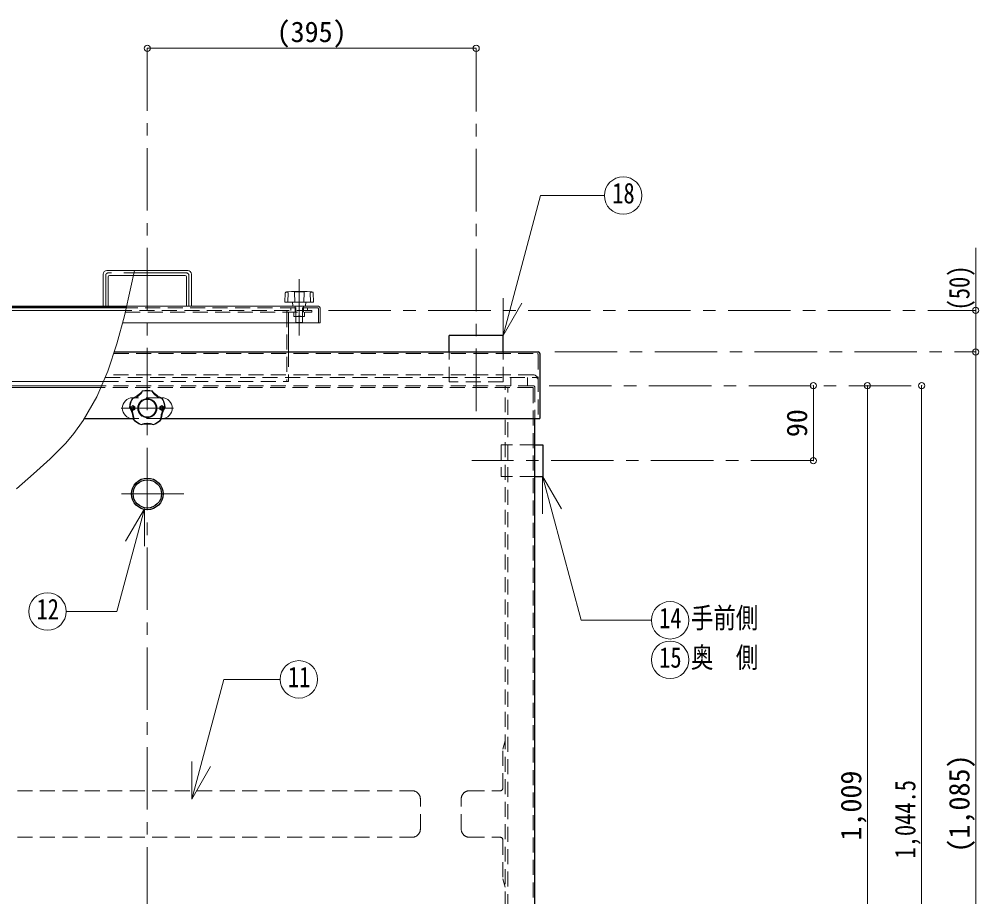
# Model space of a CAD drawing. Units: millimetres at full size, sheet at 1:15; details may follow other scales. Extents: x -3044 to 3031, y -2085 to 2130.
# Drawn here: x -160 to 992, y -1055 to -1 of the extents above; entities that cross this region are included whole.
import ezdxf
from ezdxf.enums import TextEntityAlignment as Align

# ---------------------------------------------------------------- set-up
doc = ezdxf.new("R2010")
doc.units = ezdxf.units.MM
doc.header["$LTSCALE"] = 15
doc.header["$PDMODE"] = 32
doc.header["$PDSIZE"] = 7.5
doc.linetypes.add('CHAIN1', pattern=[8, 5, -1, 1, -1])
doc.linetypes.add('DASHED1', pattern=[1.8, 1.2, -0.6])
doc.layers.add('0-0', color=7, linetype='Continuous', lineweight=18)
doc.styles.add('ＭＳ ゴシック', font='')
doc.styles.get('ＭＳ ゴシック').set_extended_font_data('MS Gothic')

msp = doc.modelspace()

# ---------------------------------------------------------------- linework, layer by layer
at = {"layer": '0-0', "color": 4, "linetype": 'CHAIN1', "lineweight": 9}
for p, q in [((-6.5, -35.46), (-6.5, -1559.96)), ((388.5, -471.46), (388.5, -35.46)), ((-56.5, -308.46), (-56.5, -345.46)), ((40.5, -305.46), (-53.5, -305.46)), ((43.5, -308.46), (43.5, -345.46)), ((176, -380.46), (176, -312.86)), ((211, -350.46), (988.5, -350.46)), ((483, -400.46), (988.5, -400.46)), ((476, -440.96), (923.5, -440.96)), ((-38, -467.96), (25, -467.96)), ((793.5, -530.96), (383.5, -530.96)), ((37.5, -570.96), (-50.5, -570.96))]:
    msp.add_line(p, q, dxfattribs=at)
at = {"layer": '0-0', "color": 4, "lineweight": 9}
for p, q in [((-6.5, -35.46), (388.5, -35.46)), ((988.5, -275.46), (988.5, -400.46)), ((-59.5, -306.96), (-59.5, -345.46)), ((-21.71, -302.46), (-55, -302.46)), ((-53.5, -309.96), (-53.5, -345.46)), ((-52, -308.46), (-23.01, -308.46)), ((-32.48, -350.46), (-176, -350.46)), ((163, -400.46), (163, -365.46)), ((988.5, -400.46), (988.5, -1485.46)), ((-174, -435.96), (-59.22, -435.96)), ((-436.5, -440.96), (-61.37, -440.96)), ((-436.5, -442.96), (-62.23, -442.96)), ((793.5, -440.96), (793.5, -530.96)), ((858.5, -440.96), (858.5, -1449.96)), ((923.5, -1485.46), (923.5, -440.96))]:
    msp.add_line(p, q, dxfattribs=at)
at = {"layer": '0-0'}
for p, q in [((420.85, -380.69), (465.93, -212.45)), ((542.6, -212.45), (465.93, -212.45)), ((-23.01, -308.46), (39, -308.46)), ((42, -302.46), (-21.71, -302.46)), ((40.5, -309.96), (40.5, -345.46)), ((46.5, -306.96), (46.5, -345.46)), ((158.83, -340.24), (159.17, -329.73)), ((166.59, -327.87), (160.69, -328.18)), ((162.45, -340.66), (162.84, -329.02)), ((167.01, -327.86), (184.99, -327.86)), ((170.52, -340.66), (170.13, -329.02)), ((181.49, -340.66), (181.87, -329.02)), ((185.41, -327.87), (191.32, -328.18)), ((189.55, -340.66), (189.16, -329.02)), ((193.17, -340.24), (192.83, -329.73)), ((-31.33, -345.46), (199, -345.46)), ((192.77, -340.66), (159.23, -340.66)), ((168.37, -345.09), (168, -340.66)), ((183.63, -345.09), (184, -340.66)), ((420.85, -380.69), (420.85, -335.69)), ((420.85, -380.69), (443.35, -341.72)), ((201, -347.46), (201, -365.46)), ((201, -365.46), (-36.24, -365.46)), ((-24, -455.46), (-22.93, -455.46)), ((9.94, -455.46), (11, -455.46)), ((468.37, -549.82), (490.87, -588.8)), ((468.37, -549.82), (468.37, -594.82)), ((468.37, -549.82), (514.75, -722.91)), ((-10.05, -588.97), (-43.11, -712.34)), ((-10.05, -588.97), (-32.55, -627.95)), ((-10.05, -588.97), (-10.05, -633.97)), ((-103.92, -712.34), (-43.11, -712.34)), ((598.95, -722.91), (514.75, -722.91)), ((46.87, -937.67), (85.4, -793.87)), ((153.09, -793.87), (85.4, -793.87)), ((46.87, -937.67), (46.87, -892.67)), ((46.87, -937.67), (69.37, -898.7))]:
    msp.add_line(p, q, dxfattribs=at)
at = {"layer": '0-0', "color": 5, "lineweight": 25}
for p, q in [((-212, -345.46), (-31.33, -345.46)), ((-31.79, -347.46), (-211, -347.46)), ((421, -380.46), (356, -380.46)), ((356, -400.46), (356, -380.46)), ((421, -400.46), (421, -380.46)), ((-46.21, -400.46), (463, -400.46)), ((465, -402.46), (465, -480.46)), ((-82.07, -480.46), (-23.39, -480.46)), ((10.39, -480.46), (465, -480.46)), ((459, -1480.46), (459, -480.46)), ((459, -511.96), (468.5, -511.96)), ((468.5, -511.96), (468.5, -549.96)), ((459, -549.96), (468.5, -549.96))]:
    msp.add_line(p, q, dxfattribs=at)
at = {"layer": '0-0', "color": 4, "linetype": 'DASHED1', "lineweight": 9}
for p, q in [((171, -352.46), (171, -345.46)), ((172, -364.96), (172, -345.46)), ((180, -364.96), (180, -345.46)), ((181, -352.46), (181, -345.46)), ((-32.94, -352.46), (191, -352.46)), ((191, -350.46), (-32.48, -350.46)), ((198, -347.46), (-31.79, -347.46)), ((161, -352.46), (161, -435.96)), ((163, -353.46), (163, -365.46)), ((166, -347.46), (166, -350.46)), ((169.5, -352.76), (169.5, -357.46)), ((176, -352.76), (176, -357.46)), ((182.5, -352.76), (182.5, -357.46)), ((186, -347.46), (186, -350.46)), ((191, -350.46), (191, -352.46)), ((199, -348.46), (199, -365.46)), ((169.75, -357.96), (169.5, -357.46)), ((172, -364.96), (172.5, -365.46)), ((172, -364.96), (180, -364.96)), ((179.5, -365.46), (180, -364.96)), ((163, -400.46), (163, -435.96)), ((-59.22, -435.96), (163, -435.96)), ((430, -440.96), (430, -430.96)), ((9.94, -455.46), (-22.93, -455.46)), ((-26.5, -466.21), (-24, -464.96)), ((-26.5, -466.21), (-26.5, -469.71)), ((-24, -470.96), (-26.5, -469.71)), ((-24, -464.96), (-21.5, -466.21)), ((-21.5, -469.71), (-24, -470.96)), ((-21.5, -466.21), (-21.5, -469.71)), ((11, -464.96), (8.5, -466.21)), ((8.5, -466.21), (8.5, -469.71)), ((8.5, -469.71), (11, -470.96)), ((13.5, -466.21), (11, -464.96)), ((11, -470.96), (13.5, -469.71)), ((13.5, -466.21), (13.5, -469.71)), ((423.5, -867.71), (420.5, -877.71)), ((420.5, -924.71), (420.5, -877.71)), ((380.5, -927.71), (417.5, -927.71)), ((370.5, -973.71), (370.5, -937.71)), ((380.5, -983.71), (417.5, -983.71)), ((420.5, -986.71), (420.5, -1033.71)), ((423.5, -1043.71), (420.5, -1033.71))]:
    msp.add_line(p, q, dxfattribs=at)
at = {"layer": '0-0', "linetype": 'DASHED1'}
for p, q in [((-46.88, -402.46), (462, -402.46)), ((356, -436.46), (356, -400.46)), ((421, -436.46), (421, -400.46)), ((463, -403.46), (463, -480.46)), ((-57.07, -430.96), (460, -430.96)), ((457, -427.96), (-55.78, -427.96)), ((421, -436.46), (356, -436.46)), ((450, -440.96), (450, -430.96)), ((456, -442.96), (-62.23, -442.96)), ((457, -440.96), (-61.37, -440.96)), ((423.5, -1444.96), (423.5, -440.96)), ((426.5, -1447.96), (426.5, -442.96)), ((457, -443.96), (457, -1479.46)), ((459, -442.96), (459, -480.46)), ((10.39, -480.46), (-23.39, -480.46)), ((459, -549.96), (418.5, -549.96)), ((-324.5, -927.71), (311.5, -927.71)), ((321.5, -973.71), (321.5, -937.71)), ((-324.5, -983.71), (311.5, -983.71))]:
    msp.add_line(p, q, dxfattribs=at)
at = {"layer": '0-0'}
msp.add_lwpolyline([(-21.71, -302.46), (-26.08, -322.61), (-34.01, -357.08), (-43.02, -390.82), (-53.8, -423.33), (-67.04, -454.16), (-83.43, -482.84), (-94.65, -498.3), (-104.53, -509.92), (-123.2, -528.88), (-143.19, -547.03), (-163.64, -565.02)], dxfattribs=at)
at = {"layer": '0-0', "color": 4, "linetype": 'DASHED1', "lineweight": 9}
msp.add_lwpolyline([(169.75, -357.96), (182.25, -357.96), (182.5, -357.46)], dxfattribs=at)
at = {"layer": '0-0', "linetype": 'DASHED1'}
msp.add_lwpolyline([(459, -511.96), (418.5, -511.96), (418.5, -549.96)], dxfattribs=at)
at = {"layer": '0-0'}
for centre, radius in [((565.1, -212.45), 22.5), ((-6.5, -467.96), 10.5), ((-126.42, -712.34), 22.5), ((621.45, -722.91), 22.5), ((621.45, -770.41), 22.5), ((175.59, -793.87), 22.5)]:
    msp.add_circle(centre, radius, dxfattribs=at)
at = {"layer": '0-0', "color": 4, "lineweight": 9}
msp.add_circle((-6.5, -467.96), 11.5, dxfattribs=at)
at = {"layer": '0-0', "color": 4, "linetype": 'DASHED1', "lineweight": 9}
for centre in [(-24, -467.96), (11, -467.96)]:
    msp.add_circle(centre, 1.5, dxfattribs=at)
at = {"layer": '0-0', "color": 5, "lineweight": 25}
for radius in [19, 17]:
    msp.add_circle((-6.5, -570.96), radius, dxfattribs=at)
at = {"layer": '0-0', "color": 4, "lineweight": 9}
for centre, radius in [((-55, -306.96), 4.5), ((-52, -309.96), 1.5)]:
    msp.add_arc(centre, radius, 90, 180, dxfattribs=at)
at = {"layer": '0-0', "color": 4, "linetype": 'CHAIN1', "lineweight": 9}
for centre, start, end in [((-53.5, -308.46), 90, 180), ((40.5, -308.46), 0, 90)]:
    msp.add_arc(centre, 3, start, end, dxfattribs=at)
at = {"layer": '0-0'}
for centre, radius, start, end in [((39, -309.96), 1.5, 0, 90), ((42, -306.96), 4.5, 0, 90), ((160.77, -329.78), 1.6, 93.01913, 178.15415), ((160.4, -330.31), 1.66, 93.02757, 128.73305), ((160.46, -336.62), 7.97, 72.62002, 91.09064), ((167.01, -335.86), 8, 90, 93.01913), ((170.53, -329.01), 0.4, 97.29873, 181.90915), ((176, -371.73), 43.47, 82.70127, 97.29873), ((181.47, -329.01), 0.4, 358.09085, 82.70127), ((184.99, -335.86), 8, 86.98087, 90), ((191.54, -336.62), 7.97, 88.90936, 107.37998), ((191.23, -329.78), 1.6, 1.84585, 86.98087), ((191.61, -330.31), 1.66, 51.26695, 86.97243), ((159.23, -340.26), 0.4, 178.15415, 270), ((168.77, -345.06), 0.4, 184.76364, 270), ((183.23, -345.06), 0.4, 270, 355.23636), ((192.77, -340.26), 0.4, 270, 1.84585), ((199, -347.46), 2, 0, 90), ((-35.34, -428.26), 29.89, 291.41115, 320.58885), ((-28.25, -438.02), 18.83, 283.0119, 328.9881), ((-6.5, -467.96), 21.5, 74.5, 105.5), ((-6.5, -467.96), 21, 74.5, 105.5), ((15.25, -438.02), 18.83, 211.0119, 256.9881), ((22.34, -428.26), 29.89, 219.41115, 248.58885), ((-24, -467.96), 12.5, 90, 270), ((-6.5, -467.96), 21.5, 146.5, 177.5), ((-6.5, -467.96), 21, 146.5, 177.5), ((11, -467.96), 12.5, 270, 90), ((-6.5, -467.96), 21, 2.5, 33.5), ((-6.5, -467.96), 21.5, 2.5, 33.5), ((-53.16, -483.12), 29.89, 3.41115, 32.58885), ((-41.69, -479.39), 18.83, 355.0119, 40.9881), ((28.7, -479.39), 18.83, 139.0119, 184.9881), ((40.17, -483.12), 29.89, 147.41115, 176.58885), ((-6.5, -467.96), 21.5, 218.5, 249.5), ((-6.5, -467.96), 21, 218.5, 249.5), ((-6.5, -467.96), 21, 290.5, 321.5), ((-6.5, -467.96), 21.5, 290.5, 321.5), ((-6.5, -517.02), 29.89, 75.41115, 104.58885), ((-6.5, -504.96), 18.83, 67.0119, 112.9881)]:
    msp.add_arc(centre, radius, start, end, dxfattribs=at)
at = {"layer": '0-0', "color": 4, "linetype": 'DASHED1', "lineweight": 9}
for centre, radius, start, end in [((163, -352.46), 2, 90, 180), ((164, -353.46), 1, 90, 180), ((169.8, -352.76), 0.3, 90, 180), ((175.7, -352.76), 0.3, 0, 90), ((176.3, -352.76), 0.3, 90, 180), ((182.2, -352.76), 0.3, 0, 90), ((198, -348.46), 1, 0, 90), ((165.82, -269.51), 88.54, 272.54473, 276.60311), ((186.18, -269.51), 88.54, 263.39689, 267.45527), ((380.5, -937.71), 10, 90, 180), ((417.5, -924.71), 3, 270, 0), ((380.5, -973.71), 10, 180, 270), ((417.5, -986.71), 3, 0, 90)]:
    msp.add_arc(centre, radius, start, end, dxfattribs=at)
at = {"layer": '0-0', "linetype": 'DASHED1'}
for centre, radius, start, end in [((462, -403.46), 1, 0, 90), ((457, -433.96), 6, 0, 90), ((460, -433.96), 3, 0, 90), ((456, -443.96), 1, 0, 90), ((457, -442.96), 2, 0, 90), ((311.5, -937.71), 10, 0, 90), ((311.5, -973.71), 10, 270, 0)]:
    msp.add_arc(centre, radius, start, end, dxfattribs=at)
at = {"layer": '0-0', "color": 5, "lineweight": 25}
msp.add_arc((463, -402.46), 2, 0, 90, dxfattribs=at)
at = {"layer": '0-0', "color": 1}
for p in [(-6.5, -35.46), (388.5, -35.46), (988.5, -350.46), (988.5, -400.46), (793.5, -440.96), (858.5, -440.96), (923.5, -440.96), (793.5, -530.96)]:
    msp.add_point(p, dxfattribs=at)

# ---------------------------------------------------------------- texts
at = {"layer": '0-0', "style": 'ＭＳ ゴシック'}
msp.add_text('(395)', height=24.74, dxfattribs=at).set_placement((148.81, -35.46), align=Align.BOTTOM_LEFT)
at = {"layer": '0-0', "style": 'ＭＳ ゴシック', "width": 0.8}
for s, p in [('18', (551.97, -229.32)), ('12', (-139.54, -729.22)), ('14', (608.33, -739.79)), ('手前側', (646.45, -739.79)), ('15', (608.33, -787.29)), ('奥\u3000側', (646.45, -787.29)), ('11', (162.46, -810.75))]:
    msp.add_text(s, height=24.74, dxfattribs=at).set_placement(p, align=Align.BOTTOM_LEFT)
for s, p in [('(50)', (988.5, -350.46)), ('1,044.5', (923.5, -1009.14))]:
    msp.add_text(s, height=24.74, rotation=90, dxfattribs=at).set_placement(p, align=Align.BOTTOM_LEFT)
at = {"layer": '0-0', "style": 'ＭＳ ゴシック'}
for s, p in [('90', (793.5, -502.83)), ('(1,085)', (988.5, -1002.02)), ('1,009', (858.5, -987.64))]:
    msp.add_text(s, height=24.74, rotation=90, dxfattribs=at).set_placement(p, align=Align.BOTTOM_LEFT)

doc.saveas('drawing.dxf')
